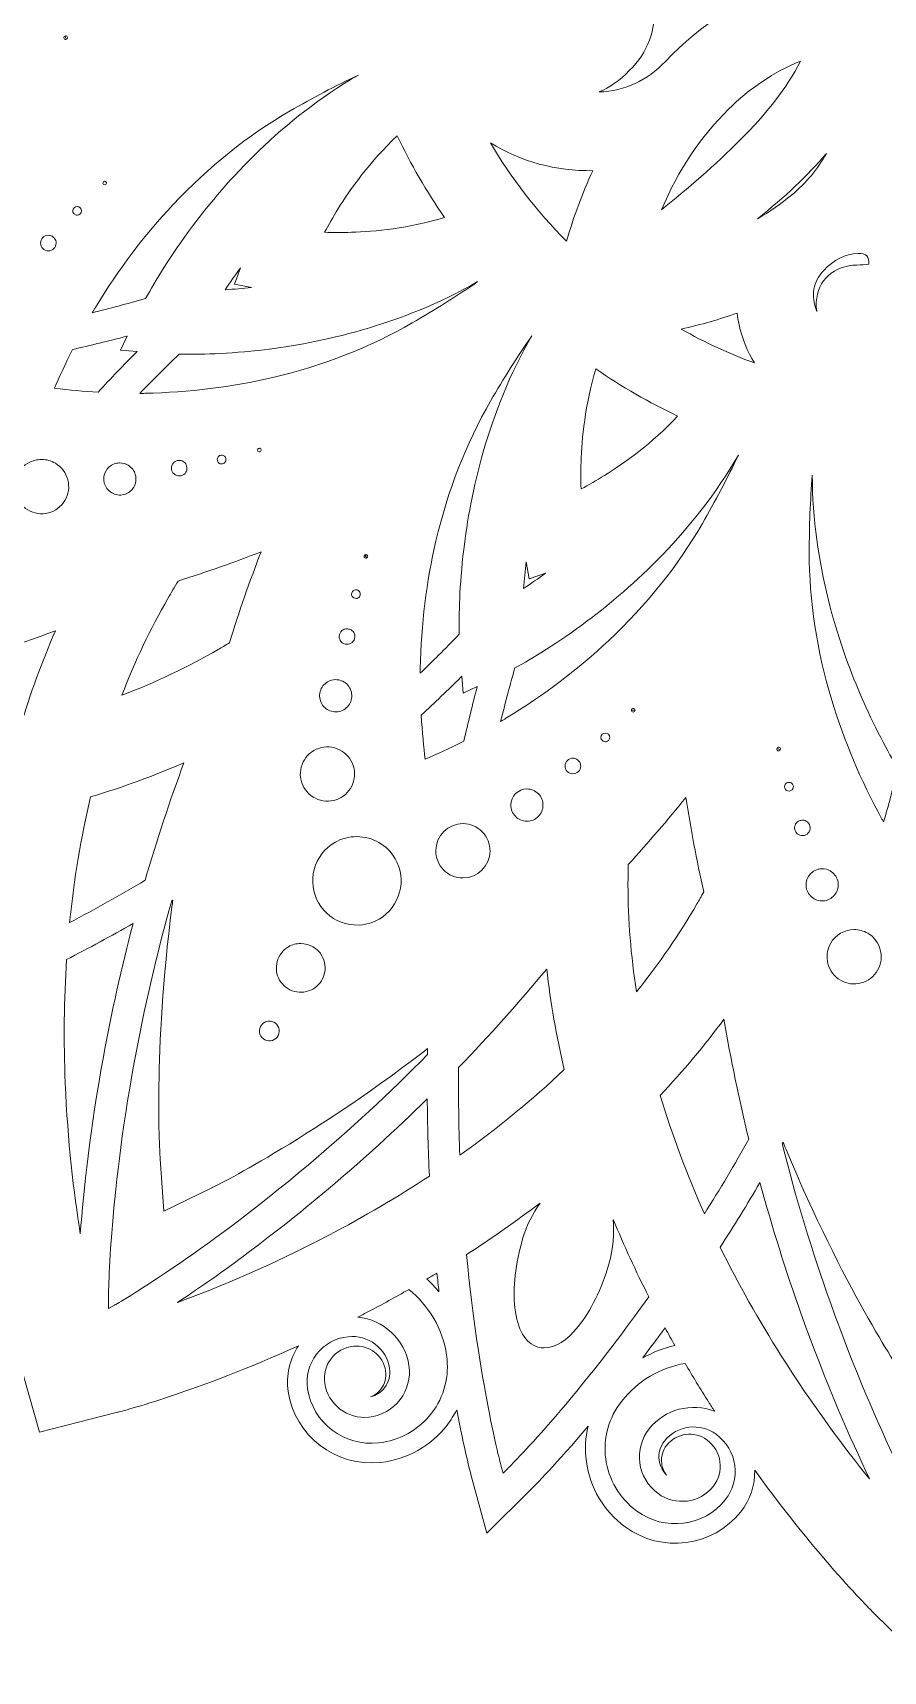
# Model space of a CAD drawing. Header units: millimetres. Extents: x -17 to 2094, y -143 to 314.
# Drawn here: x 1261.2 to 1369.5, y -141.3 to 67.2 of the extents above; entities that cross this region are included whole.
import ezdxf

# ---------------------------------------------------------------- set-up
doc = ezdxf.new("R2010")
doc.units = ezdxf.units.MM
doc.header["$MEASUREMENT"] = 0
doc.layers.add('Layer 6', color=7, linetype='Continuous')

msp = doc.modelspace()

# ---------------------------------------------------------------- linework, layer by layer
at = {"layer": 'Layer 6', "lineweight": 0}
for points, knots in [([(1596.07, 93.78), (1596.07, 93.78), (1596.07, 93.78), (1596.07, 93.78), (1595.72, 94.14), (1588.73, 101.25), (1577.12, 109.56), (1579.29, 109.32), (1581.43, 109.93), (1583.16, 111.3), (1587.62, 114.82), (1588.48, 121.42), (1585.07, 126.01), (1583.03, 128.75), (1580.07, 130.51), (1576.74, 130.95), (1575.59, 131.1), (1574.45, 131.09), (1573.34, 130.92), (1577.51, 134.5), (1579.83, 136.8), (1580, 136.97), (1580, 136.97), (1585.47, 142.45), (1585.47, 142.45), (1585.47, 142.45), (1578.02, 144.49), (1578.02, 144.49), (1577.77, 144.56), (1574.21, 145.53), (1568.15, 146.65), (1569.48, 147.07), (1570.74, 147.73), (1571.88, 148.6), (1574.54, 150.65), (1576.22, 153.65), (1576.62, 157.05), (1577.27, 162.73), (1573.23, 168.02), (1567.61, 168.83), (1565.56, 169.13), (1563.52, 168.67), (1561.83, 167.54), (1567.58, 180.31), (1570.02, 189.74), (1570.14, 190.22), (1570.14, 190.22), (1572.68, 200.18), (1572.68, 200.18), (1572.68, 200.18), (1562.79, 202.96), (1562.79, 202.96), (1562.3, 203.09), (1552.74, 205.75), (1538.6, 207.14), (1540.57, 208.02), (1542.09, 209.61), (1542.9, 211.64), (1545, 216.91), (1542.44, 223.06), (1537.19, 225.33), (1534.06, 226.68), (1530.62, 226.73), (1527.51, 225.44), (1526.36, 224.97), (1525.3, 224.33), (1524.36, 223.55), (1526.28, 228.95), (1527.17, 232.24), (1527.24, 232.48), (1527.24, 232.48), (1529.24, 239.96), (1529.24, 239.96), (1529.24, 239.96), (1521.77, 238.01), (1521.77, 238.01), (1521.52, 237.94), (1518.1, 237.04), (1512.51, 235.07), (1513.32, 236.03), (1513.98, 237.11), (1514.48, 238.3), (1515.76, 241.41), (1515.72, 244.84), (1514.36, 247.98), (1512.09, 253.23), (1505.95, 255.79), (1500.67, 253.68), (1498.71, 252.9), (1497.16, 251.46), (1496.26, 249.58), (1494.86, 263.59), (1492.24, 273.03), (1492.1, 273.52), (1492.1, 273.52), (1489.32, 283.41), (1489.32, 283.41), (1489.32, 283.41), (1479.37, 280.87), (1479.37, 280.87), (1478.88, 280.75), (1469.34, 278.28), (1456.47, 272.46), (1457.67, 274.18), (1458.17, 276.28), (1457.86, 278.4), (1457.05, 284.02), (1451.76, 288.06), (1446.08, 287.4), (1442.68, 287.01), (1439.69, 285.33), (1437.64, 282.66), (1436.85, 281.64), (1436.24, 280.52), (1435.82, 279.34), (1434.76, 285.17), (1433.85, 288.57), (1433.79, 288.82), (1433.79, 288.82), (1431.78, 296.29), (1431.78, 296.29), (1431.78, 296.29), (1426.28, 290.86), (1426.28, 290.86), (1426.28, 290.86), (1426.26, 290.83), (1426.26, 290.83), (1425.55, 290.12), (1423.22, 287.74), (1419.89, 283.87), (1420.05, 284.98), (1420.07, 286.13), (1419.92, 287.28), (1419.47, 290.61), (1417.72, 293.57), (1414.98, 295.6), (1410.38, 299.02), (1403.78, 298.16), (1400.27, 293.7), (1398.95, 292.03), (1398.33, 289.99), (1398.5, 287.9), (1390.26, 299.38), (1383.24, 306.28), (1382.88, 306.63), (1382.88, 306.63), (1375.52, 313.81), (1375.52, 313.81), (1375.52, 313.81), (1368.17, 306.63), (1368.17, 306.63), (1367.81, 306.28), (1360.82, 299.41), (1352.61, 287.99), (1352.76, 290.04), (1352.14, 292.05), (1350.84, 293.7), (1347.32, 298.16), (1340.72, 299.02), (1336.13, 295.6), (1333.39, 293.57), (1331.63, 290.61), (1331.19, 287.28), (1331.03, 286.04), (1331.05, 284.81), (1331.25, 283.61), (1327.38, 288.17), (1324.87, 290.7), (1324.69, 290.88), (1324.69, 290.88), (1319.21, 296.35), (1319.21, 296.35), (1319.21, 296.35), (1317.17, 288.9), (1317.17, 288.9), (1317.11, 288.66), (1316.2, 285.34), (1315.13, 279.66), (1314.73, 280.63), (1314.19, 281.56), (1313.54, 282.42), (1311.49, 285.08), (1308.49, 286.76), (1305.09, 287.15), (1299.41, 287.81), (1294.12, 283.77), (1293.31, 278.15), (1293.01, 276.06), (1293.49, 273.99), (1294.66, 272.27), (1281.77, 278.1), (1272.21, 280.58), (1271.73, 280.7), (1271.73, 280.7), (1261.77, 283.24), (1261.77, 283.24), (1261.77, 283.24), (1258.99, 273.35), (1258.99, 273.35), (1258.85, 272.87), (1256.24, 263.44), (1254.84, 249.48), (1253.93, 251.28), (1252.41, 252.67), (1250.5, 253.44), (1245.23, 255.54), (1239.08, 252.98), (1236.81, 247.73), (1235.46, 244.6), (1235.41, 241.16), (1236.7, 238.05), (1237.13, 236.99), (1237.71, 236.01), (1238.41, 235.14), (1232.83, 237.13), (1229.43, 238.05), (1229.18, 238.11), (1229.18, 238.11), (1221.7, 240.12), (1221.7, 240.12), (1221.7, 240.12), (1223.66, 232.64), (1223.66, 232.64), (1223.72, 232.39), (1224.62, 229), (1226.57, 223.45), (1225.74, 224.08), (1224.83, 224.61), (1223.84, 225.01), (1220.73, 226.3), (1217.3, 226.25), (1214.16, 224.9), (1208.91, 222.63), (1206.35, 216.48), (1208.46, 211.21), (1209.23, 209.27), (1210.65, 207.73), (1212.49, 206.83), (1198.42, 205.44), (1188.91, 202.8), (1188.43, 202.66), (1188.43, 202.66), (1178.54, 199.89), (1178.54, 199.89), (1178.54, 199.89), (1181.08, 189.93), (1181.08, 189.93), (1181.2, 189.44), (1183.65, 179.98), (1189.42, 167.18), (1187.75, 168.26), (1185.76, 168.69), (1183.74, 168.4), (1178.12, 167.58), (1174.08, 162.3), (1174.74, 156.61), (1175.13, 153.22), (1176.81, 150.22), (1179.48, 148.17), (1180.28, 147.55), (1181.15, 147.05), (1182.06, 146.65), (1176.39, 145.61), (1173.09, 144.73), (1172.85, 144.66), (1172.85, 144.66), (1165.37, 142.66), (1165.37, 142.66), (1165.37, 142.66), (1170.8, 137.16), (1170.8, 137.16), (1170.98, 136.98), (1173.55, 134.4), (1178.18, 130.44), (1177.09, 130.59), (1175.98, 130.6), (1174.86, 130.45), (1171.53, 130.01), (1168.57, 128.26), (1166.54, 125.51), (1163.12, 120.92), (1163.98, 114.32), (1168.44, 110.8), (1170.05, 109.54), (1172, 108.92), (1174, 109.02), (1162.55, 100.8), (1155.66, 93.8), (1155.31, 93.44), (1155.31, 93.44), (1148.14, 86.08), (1148.14, 86.08), (1148.14, 86.08), (1155.31, 78.73), (1155.31, 78.73), (1155.66, 78.37), (1162.55, 71.37), (1173.98, 63.16), (1171.98, 63.26), (1170.04, 62.64), (1168.44, 61.38), (1163.98, 57.86), (1163.12, 51.26), (1166.54, 46.67), (1168.57, 43.92), (1171.53, 42.17), (1174.86, 41.73), (1175.75, 41.61), (1176.64, 41.59), (1177.51, 41.67), (1173.3, 38.07), (1170.96, 35.75), (1170.79, 35.57), (1170.79, 35.57), (1165.31, 30.09), (1165.31, 30.09), (1165.31, 30.09), (1172.76, 28.05), (1172.76, 28.05), (1173.02, 27.98), (1176.68, 26.98), (1182.91, 25.84), (1181.78, 25.42), (1180.71, 24.83), (1179.72, 24.07), (1177.06, 22.02), (1175.38, 19.03), (1174.99, 15.63), (1174.33, 9.95), (1178.37, 4.66), (1183.99, 3.85), (1185.97, 3.56), (1187.92, 3.97), (1189.58, 5.01), (1183.81, -7.79), (1181.37, -17.23), (1181.25, -17.71), (1181.25, -17.71), (1178.71, -27.67), (1178.71, -27.67), (1178.71, -27.67), (1188.6, -30.45), (1188.6, -30.45), (1189.09, -30.59), (1198.6, -33.22), (1212.67, -34.62), (1210.86, -35.53), (1209.47, -37.05), (1208.7, -38.96), (1206.6, -44.24), (1209.16, -50.38), (1214.41, -52.65), (1217.54, -54.01), (1220.98, -54.05), (1224.09, -52.77), (1224.84, -52.46), (1225.54, -52.08), (1226.2, -51.64), (1224.43, -56.67), (1223.61, -59.71), (1223.55, -59.94), (1223.55, -59.94), (1221.55, -67.42), (1221.55, -67.42), (1221.55, -67.42), (1229.02, -65.47), (1229.02, -65.47), (1229.29, -65.4), (1233.09, -64.39), (1239.28, -62.17), (1238.39, -63.18), (1237.66, -64.34), (1237.13, -65.62), (1235.84, -68.73), (1235.89, -72.17), (1237.24, -75.3), (1239.51, -80.55), (1245.66, -83.11), (1250.93, -81.01), (1252.76, -80.28), (1254.23, -78.97), (1255.15, -77.29), (1256.55, -91.18), (1259.15, -100.53), (1259.28, -101.01), (1259.28, -101.01), (1262.06, -110.9), (1262.06, -110.9), (1262.06, -110.9), (1272.02, -108.36), (1272.02, -108.36), (1272.51, -108.24), (1282.12, -105.75), (1295.06, -99.88), (1293.91, -101.59), (1293.44, -103.64), (1293.74, -105.72), (1294.55, -111.34), (1299.84, -115.38), (1305.52, -114.73), (1308.92, -114.33), (1311.92, -112.65), (1313.97, -109.99), (1314.44, -109.37), (1314.85, -108.71), (1315.19, -108.03), (1316.16, -113.1), (1316.94, -116.05), (1317, -116.28), (1317, -116.28), (1319.01, -123.75), (1319.01, -123.75), (1319.01, -123.75), (1324.5, -118.32), (1324.5, -118.32), (1324.5, -118.32), (1324.6, -118.23), (1324.6, -118.23), (1325.08, -117.74), (1327.86, -114.93), (1331.92, -110.12), (1331.57, -111.57), (1331.48, -113.08), (1331.69, -114.6), (1332.13, -117.93), (1333.88, -120.89), (1336.63, -122.93), (1341.22, -126.34), (1347.82, -125.48), (1351.34, -121.02), (1352.55, -119.49), (1353.16, -117.63), (1353.13, -115.73), (1361.26, -127.01), (1368.16, -133.78), (1368.51, -134.13), (1368.51, -134.13), (1375.86, -141.3), (1375.86, -141.3), (1375.86, -141.3), (1383.22, -134.13), (1383.22, -134.13), (1383.58, -133.77), (1390.69, -126.78), (1399, -115.17), (1398.82, -117.27), (1399.44, -119.34), (1400.76, -121.02), (1404.28, -125.48), (1410.88, -126.34), (1415.47, -122.93), (1418.22, -120.89), (1419.97, -117.93), (1420.41, -114.6), (1420.52, -113.79), (1420.55, -112.99), (1420.49, -112.2), (1423.81, -116.05), (1425.93, -118.17), (1426.1, -118.34), (1426.1, -118.34), (1431.57, -123.81), (1431.57, -123.81), (1431.57, -123.81), (1433.62, -116.36), (1433.62, -116.36), (1433.69, -116.09), (1434.76, -112.15), (1435.96, -105.48), (1436.37, -107.01), (1437.08, -108.45), (1438.07, -109.74), (1440.12, -112.4), (1443.11, -114.08), (1446.51, -114.48), (1452.19, -115.13), (1457.48, -111.1), (1458.29, -105.47), (1458.57, -103.53), (1458.18, -101.61), (1457.18, -99.97), (1469.86, -105.66), (1479.18, -108.07), (1479.66, -108.19), (1479.66, -108.19), (1489.62, -110.73), (1489.62, -110.73), (1489.62, -110.73), (1492.4, -100.84), (1492.4, -100.84), (1492.53, -100.35), (1495.21, -90.7), (1496.6, -76.46), (1497.48, -78.42), (1499.07, -79.95), (1501.1, -80.76), (1506.38, -82.86), (1512.52, -80.31), (1514.79, -75.05), (1516.15, -71.92), (1516.19, -68.48), (1514.91, -65.37), (1514.56, -64.54), (1514.13, -63.76), (1513.62, -63.04), (1518.46, -64.72), (1521.38, -65.51), (1521.61, -65.57), (1521.61, -65.57), (1529.09, -67.58), (1529.09, -67.58), (1529.09, -67.58), (1527.13, -60.1), (1527.13, -60.1), (1527.06, -59.84), (1526.04, -55.96), (1523.78, -49.67), (1524.9, -50.8), (1526.25, -51.71), (1527.76, -52.34), (1530.87, -53.62), (1534.31, -53.58), (1537.44, -52.22), (1542.69, -49.95), (1545.25, -43.81), (1543.15, -38.53), (1542.41, -36.68), (1541.08, -35.19), (1539.36, -34.28), (1553.19, -32.87), (1562.48, -30.29), (1562.96, -30.16), (1562.96, -30.16), (1572.85, -27.38), (1572.85, -27.38), (1572.85, -27.38), (1570.31, -17.42), (1570.31, -17.42), (1570.18, -16.93), (1567.68, -7.24), (1561.75, 5.79), (1563.51, 4.5), (1565.67, 3.96), (1567.86, 4.28), (1573.48, 5.09), (1577.52, 10.38), (1576.87, 16.06), (1576.47, 19.46), (1574.79, 22.45), (1572.13, 24.5), (1571.31, 25.13), (1570.44, 25.64), (1569.52, 26.04), (1574.7, 27.01), (1577.71, 27.81), (1577.94, 27.88), (1577.94, 27.88), (1585.42, 29.88), (1585.42, 29.88), (1585.42, 29.88), (1579.99, 35.38), (1579.99, 35.38), (1579.8, 35.57), (1577.08, 38.31), (1572.16, 42.49), (1573.64, 42.11), (1575.19, 42.02), (1576.74, 42.22), (1580.07, 42.67), (1583.03, 44.42), (1585.07, 47.16), (1588.48, 51.76), (1587.62, 58.36), (1583.16, 61.87), (1581.56, 63.13), (1579.62, 63.75), (1577.63, 63.66), (1588.93, 71.8), (1595.73, 78.71), (1596.07, 79.07), (1596.07, 79.07), (1603.25, 86.42), (1603.25, 86.42), (1603.25, 86.42), (1596.07, 93.78), (1596.07, 93.78)], [0, 0, 0, 0, 1, 1, 1, 2, 2, 2, 3, 3, 3, 4, 4, 4, 5, 5, 5, 6, 6, 6, 7, 7, 7, 8, 8, 8, 9, 9, 9, 10, 10, 10, 11, 11, 11, 12, 12, 12, 13, 13, 13, 14, 14, 14, 15, 15, 15, 16, 16, 16, 17, 17, 17, 18, 18, 18, 19, 19, 19, 20, 20, 20, 21, 21, 21, 22, 22, 22, 23, 23, 23, 24, 24, 24, 25, 25, 25, 26, 26, 26, 27, 27, 27, 28, 28, 28, 29, 29, 29, 30, 30, 30, 31, 31, 31, 32, 32, 32, 33, 33, 33, 34, 34, 34, 35, 35, 35, 36, 36, 36, 37, 37, 37, 38, 38, 38, 39, 39, 39, 40, 40, 40, 41, 41, 41, 42, 42, 42, 43, 43, 43, 44, 44, 44, 45, 45, 45, 46, 46, 46, 47, 47, 47, 48, 48, 48, 49, 49, 49, 50, 50, 50, 51, 51, 51, 52, 52, 52, 53, 53, 53, 54, 54, 54, 55, 55, 55, 56, 56, 56, 57, 57, 57, 58, 58, 58, 59, 59, 59, 60, 60, 60, 61, 61, 61, 62, 62, 62, 63, 63, 63, 64, 64, 64, 65, 65, 65, 66, 66, 66, 67, 67, 67, 68, 68, 68, 69, 69, 69, 70, 70, 70, 71, 71, 71, 72, 72, 72, 73, 73, 73, 74, 74, 74, 75, 75, 75, 76, 76, 76, 77, 77, 77, 78, 78, 78, 79, 79, 79, 80, 80, 80, 81, 81, 81, 82, 82, 82, 83, 83, 83, 84, 84, 84, 85, 85, 85, 86, 86, 86, 87, 87, 87, 88, 88, 88, 89, 89, 89, 90, 90, 90, 91, 91, 91, 92, 92, 92, 93, 93, 93, 94, 94, 94, 95, 95, 95, 96, 96, 96, 97, 97, 97, 98, 98, 98, 99, 99, 99, 100, 100, 100, 101, 101, 101, 102, 102, 102, 103, 103, 103, 104, 104, 104, 105, 105, 105, 106, 106, 106, 107, 107, 107, 108, 108, 108, 109, 109, 109, 110, 110, 110, 111, 111, 111, 112, 112, 112, 113, 113, 113, 114, 114, 114, 115, 115, 115, 116, 116, 116, 117, 117, 117, 118, 118, 118, 119, 119, 119, 120, 120, 120, 121, 121, 121, 122, 122, 122, 123, 123, 123, 124, 124, 124, 125, 125, 125, 126, 126, 126, 127, 127, 127, 128, 128, 128, 129, 129, 129, 130, 130, 130, 131, 131, 131, 132, 132, 132, 133, 133, 133, 134, 134, 134, 135, 135, 135, 136, 136, 136, 137, 137, 137, 138, 138, 138, 139, 139, 139, 140, 140, 140, 141, 141, 141, 142, 142, 142, 143, 143, 143, 144, 144, 144, 145, 145, 145, 146, 146, 146, 147, 147, 147, 148, 148, 148, 149, 149, 149, 150, 150, 150, 151, 151, 151, 152, 152, 152, 153, 153, 153, 154, 154, 154, 155, 155, 155, 156, 156, 156, 157, 157, 157, 158, 158, 158, 159, 159, 159, 160, 160, 160, 161, 161, 161, 162, 162, 162, 163, 163, 163, 164, 164, 164, 165, 165, 165, 166, 166, 166, 167, 167, 167, 168, 168, 168, 169, 169, 169, 170, 170, 170, 171, 171, 171, 172, 172, 172, 173, 173, 173, 174, 174, 174, 175, 175, 175, 176, 176, 176, 177, 177, 177, 178, 178, 178, 179, 179, 179, 180, 180, 180, 181, 181, 181, 182, 182, 182, 183, 183, 183, 184, 184, 184, 185, 185, 185, 186, 186, 186, 187, 187, 187, 188, 188, 188, 189, 189, 189, 190, 190, 190, 191, 191, 191, 192, 192, 192, 193, 193, 193, 194, 194, 194, 195, 195, 195, 195]), ([(1337.16, 62.35), (1339.53, 64.72), (1340.58, 67.53), (1340.3, 70.71), (1345.93, 71.04), (1351.08, 72.99), (1355.97, 76.64), (1356.47, 75.63), (1357.04, 74.68), (1357.7, 73.76), (1351.63, 71.73), (1346.27, 68.28), (1341.75, 63.51), (1339.45, 61.08), (1336.62, 59.78), (1333.32, 59.63), (1334.66, 60.21), (1335.94, 61.12), (1337.16, 62.35)], [0, 0, 0, 0, 1, 1, 1, 2, 2, 2, 3, 3, 3, 4, 4, 4, 5, 5, 5, 6, 6, 6, 6]), ([(1265.52, 66.34), (1265.47, 66.31), (1265.41, 66.3), (1265.34, 66.31), (1265.28, 66.33), (1265.23, 66.37), (1265.2, 66.42), (1265.17, 66.48), (1265.16, 66.54), (1265.18, 66.6), (1265.19, 66.66), (1265.24, 66.71), (1265.29, 66.74), (1265.29, 66.74), (1265.52, 66.34), (1265.52, 66.34)], [0, 0, 0, 0, 1, 1, 1, 2, 2, 2, 3, 3, 3, 4, 4, 4, 5, 5, 5, 5]), ([(1265.29, 66.75), (1265.29, 66.75), (1265.29, 66.75), (1265.29, 66.75), (1265.4, 66.81), (1265.55, 66.77), (1265.61, 66.66), (1265.64, 66.6), (1265.65, 66.54), (1265.63, 66.48), (1265.62, 66.42), (1265.58, 66.37), (1265.52, 66.34), (1265.52, 66.34), (1265.29, 66.75), (1265.29, 66.75)], [0, 0, 0, 0, 1, 1, 1, 2, 2, 2, 3, 3, 3, 4, 4, 4, 5, 5, 5, 5]), ([(1341.24, 44.64), (1343.44, 49.75), (1346.24, 53.95), (1349.79, 57.44), (1352.49, 60.11), (1355.56, 62.16), (1358.94, 63.57), (1355.58, 56.72), (1347.79, 49.98), (1341.24, 44.64)], [0, 0, 0, 0, 1, 1, 1, 2, 2, 2, 3, 3, 3, 3]), ([(1281.57, 42.57), (1278.73, 38.78), (1276.77, 35.52), (1275.59, 33.36), (1274.33, 33), (1273.19, 32.68), (1272.12, 32.4), (1271.04, 32.11), (1269.92, 31.83), (1268.79, 31.55), (1268.92, 31.78), (1269.06, 32), (1269.19, 32.22), (1269.19, 32.22), (1269.19, 32.22), (1269.19, 32.22), (1272.11, 37.02), (1275.44, 41.43), (1279.08, 45.3), (1283.59, 50.11), (1288.6, 54.12), (1293.97, 57.22), (1296.83, 58.87), (1299.75, 60.4), (1302.67, 61.79), (1292.9, 56.14), (1285.8, 48.22), (1281.57, 42.57)], [0, 0, 0, 0, 1, 1, 1, 2, 2, 2, 3, 3, 3, 4, 4, 4, 5, 5, 5, 6, 6, 6, 7, 7, 7, 8, 8, 8, 9, 9, 9, 9]), ([(1300.07, 44.73), (1301.62, 47.23), (1304.16, 50.81), (1307.62, 54.06), (1309.34, 50.45), (1311.36, 46.96), (1313.64, 43.66), (1309.09, 42.28), (1304.72, 41.87), (1301.78, 41.78), (1300.63, 41.74), (1299.49, 41.74), (1298.36, 41.78), (1298.89, 42.77), (1299.47, 43.76), (1300.07, 44.73)], [0, 0, 0, 0, 1, 1, 1, 2, 2, 2, 3, 3, 3, 4, 4, 4, 5, 5, 5, 5]), ([(1332.51, 49.62), (1331.18, 46.73), (1330.07, 43.77), (1329.16, 40.63), (1325.34, 44.51), (1322.15, 48.63), (1319.47, 53.16), (1323.41, 50.75), (1327.78, 49.57), (1332.51, 49.62)], [0, 0, 0, 0, 1, 1, 1, 2, 2, 2, 3, 3, 3, 3]), ([(1357.82, 46.52), (1356.47, 45.39), (1355.02, 44.38), (1353.46, 43.5), (1356.95, 46.24), (1359.87, 49), (1362.25, 51.82), (1361.17, 49.86), (1359.69, 48.09), (1357.82, 46.52)], [0, 0, 0, 0, 1, 1, 1, 2, 2, 2, 3, 3, 3, 3]), ([(1270.14, 48.03), (1270.14, 48.16), (1270.24, 48.27), (1270.37, 48.27), (1270.5, 48.27), (1270.61, 48.16), (1270.61, 48.03), (1270.61, 47.9), (1270.5, 47.8), (1270.37, 47.8), (1270.24, 47.8), (1270.14, 47.9), (1270.14, 48.03)], [0, 0, 0, 0, 1, 1, 1, 2, 2, 2, 3, 3, 3, 4, 4, 4, 4]), ([(1267.44, 44.5), (1267.44, 44.2), (1267.19, 43.95), (1266.88, 43.95), (1266.8, 43.95), (1266.72, 43.96), (1266.65, 43.99), (1266.57, 44.07), (1266.49, 44.15), (1266.4, 44.22), (1266.35, 44.31), (1266.32, 44.4), (1266.32, 44.5), (1266.32, 44.81), (1266.57, 45.06), (1266.88, 45.06), (1267.19, 45.06), (1267.44, 44.81), (1267.44, 44.5)], [0, 0, 0, 0, 1, 1, 1, 2, 2, 2, 3, 3, 3, 4, 4, 4, 5, 5, 5, 6, 6, 6, 6]), ([(1263.21, 41.4), (1263.38, 41.4), (1263.54, 41.36), (1263.69, 41.27), (1263.79, 41.17), (1263.9, 41.08), (1264.01, 40.99), (1264.13, 40.82), (1264.2, 40.62), (1264.2, 40.41), (1264.2, 39.86), (1263.75, 39.41), (1263.21, 39.41), (1262.66, 39.41), (1262.21, 39.86), (1262.21, 40.41), (1262.21, 40.96), (1262.66, 41.4), (1263.21, 41.4)], [0, 0, 0, 0, 1, 1, 1, 2, 2, 2, 3, 3, 3, 4, 4, 4, 5, 5, 5, 6, 6, 6, 6]), ([(1361.03, 31.71), (1360.24, 33.8), (1360.52, 35.44), (1361.9, 36.93), (1363.15, 38.28), (1364.62, 39.01), (1366.27, 39.1), (1366.77, 39.13), (1367.19, 39.01), (1367.41, 38.77), (1367.61, 38.54), (1367.7, 38.18), (1367.66, 37.74), (1367.17, 37.66), (1366.66, 37.62), (1366.14, 37.61), (1363.23, 37.58), (1361.1, 35.64), (1360.96, 32.91), (1360.93, 32.5), (1360.96, 32.09), (1361.03, 31.71)], [0, 0, 0, 0, 1, 1, 1, 2, 2, 2, 3, 3, 3, 4, 4, 4, 5, 5, 5, 6, 6, 6, 7, 7, 7, 7]), ([(1291.77, 23.31), (1286.59, 22.1), (1281.12, 21.42), (1275.5, 21.29), (1275.5, 21.29), (1275.5, 21.29), (1275.5, 21.29), (1275.29, 21.29), (1275.08, 21.28), (1274.86, 21.28), (1275.66, 22.12), (1276.45, 22.92), (1277.23, 23.7), (1277.23, 23.7), (1277.42, 23.89), (1277.42, 23.89), (1278.15, 24.62), (1278.95, 25.4), (1279.85, 26.27), (1282.29, 26.22), (1286.07, 26.29), (1290.66, 26.84), (1297.66, 27.68), (1308.07, 29.86), (1317.85, 35.5), (1315.19, 33.67), (1312.4, 31.91), (1309.53, 30.25), (1304.17, 27.15), (1298.19, 24.82), (1291.77, 23.31)], [0, 0, 0, 0, 1, 1, 1, 2, 2, 2, 3, 3, 3, 4, 4, 4, 5, 5, 5, 6, 6, 6, 7, 7, 7, 8, 8, 8, 9, 9, 9, 10, 10, 10, 10]), ([(1289.08, 34.77), (1287.95, 34.64), (1286.83, 34.54), (1285.71, 34.47), (1286.33, 35.4), (1286.98, 36.33), (1287.65, 37.24), (1287.65, 37.24), (1286.91, 35.17), (1286.91, 35.17), (1286.91, 35.17), (1289.08, 34.77), (1289.08, 34.77)], [0, 0, 0, 0, 1, 1, 1, 2, 2, 2, 3, 3, 3, 4, 4, 4, 4]), ([(1343.77, 29.46), (1346.31, 30.04), (1348.65, 30.71), (1350.88, 31.49), (1350.93, 31.04), (1351.01, 30.54), (1351.13, 30.02), (1351.51, 28.27), (1352.17, 26.63), (1353.09, 25.15), (1349.85, 26.34), (1346.73, 27.78), (1343.77, 29.46)], [0, 0, 0, 0, 1, 1, 1, 2, 2, 2, 3, 3, 3, 4, 4, 4, 4]), ([(1266.27, 26.87), (1268.59, 27.39), (1270.9, 27.95), (1273.14, 28.55), (1273.17, 28.56), (1273.21, 28.57), (1273.24, 28.58), (1273.24, 28.58), (1272.4, 26.79), (1272.4, 26.79), (1272.4, 26.79), (1274.51, 26.61), (1274.51, 26.61), (1274.51, 26.61), (1274.42, 26.52), (1274.42, 26.52), (1272.8, 24.91), (1271.16, 23.19), (1269.53, 21.43), (1267.75, 21.54), (1265.89, 21.71), (1263.98, 21.93), (1264.56, 23.27), (1265.35, 25.01), (1266.27, 26.87)], [0, 0, 0, 0, 1, 1, 1, 2, 2, 2, 3, 3, 3, 4, 4, 4, 5, 5, 5, 6, 6, 6, 7, 7, 7, 8, 8, 8, 8]), ([(1310.53, -13.74), (1310.66, -8.12), (1311.34, -2.65), (1312.55, 2.53), (1314.06, 8.95), (1316.39, 14.93), (1319.49, 20.29), (1321.15, 23.16), (1322.91, 25.95), (1324.75, 28.62), (1319.1, 18.83), (1316.92, 8.42), (1316.08, 1.41), (1315.53, -3.19), (1315.46, -6.94), (1315.51, -9.36), (1314.56, -10.33), (1313.71, -11.21), (1312.89, -12.02), (1312.12, -12.78), (1311.33, -13.56), (1310.52, -14.33), (1310.52, -14.13), (1310.53, -13.94), (1310.53, -13.74)], [0, 0, 0, 0, 1, 1, 1, 2, 2, 2, 3, 3, 3, 4, 4, 4, 5, 5, 5, 6, 6, 6, 7, 7, 7, 8, 8, 8, 8]), ([(1331.02, 12.54), (1331.11, 15.48), (1331.52, 19.85), (1332.9, 24.41), (1336.2, 22.13), (1339.7, 20.11), (1343.31, 18.38), (1340.05, 14.92), (1336.48, 12.38), (1333.98, 10.83), (1333, 10.23), (1332.01, 9.65), (1331.02, 9.12), (1330.98, 10.25), (1330.98, 11.39), (1331.02, 12.54)], [0, 0, 0, 0, 1, 1, 1, 2, 2, 2, 3, 3, 3, 4, 4, 4, 5, 5, 5, 5]), ([(1263.21, 6.08), (1262.31, 5.85), (1261.39, 5.98), (1260.59, 6.45), (1259.8, 6.91), (1259.23, 7.66), (1259, 8.56), (1258.77, 9.45), (1258.9, 10.38), (1259.37, 11.18), (1259.83, 11.97), (1260.58, 12.53), (1261.48, 12.76), (1261.77, 12.84), (1262.06, 12.88), (1262.35, 12.88), (1262.96, 12.88), (1263.56, 12.71), (1264.1, 12.4), (1264.89, 11.93), (1265.45, 11.18), (1265.68, 10.29), (1265.92, 9.39), (1265.79, 8.46), (1265.32, 7.67), (1264.85, 6.88), (1264.1, 6.31), (1263.21, 6.08)], [0, 0, 0, 0, 1, 1, 1, 2, 2, 2, 3, 3, 3, 4, 4, 4, 5, 5, 5, 6, 6, 6, 7, 7, 7, 8, 8, 8, 9, 9, 9, 9]), ([(1279, 12.28), (1279.14, 12.5), (1279.35, 12.67), (1279.61, 12.73), (1279.7, 12.75), (1279.78, 12.76), (1279.87, 12.76), (1280.04, 12.76), (1280.21, 12.72), (1280.37, 12.63), (1280.54, 12.52), (1280.69, 12.36), (1280.77, 12.17), (1280.79, 12.03), (1280.82, 11.89), (1280.85, 11.75), (1280.85, 11.58), (1280.81, 11.41), (1280.72, 11.27), (1280.58, 11.04), (1280.37, 10.88), (1280.11, 10.81), (1279.85, 10.74), (1279.59, 10.78), (1279.36, 10.91), (1279.13, 11.05), (1278.97, 11.26), (1278.9, 11.52), (1278.83, 11.78), (1278.87, 12.05), (1279, 12.28)], [0, 0, 0, 0, 1, 1, 1, 2, 2, 2, 3, 3, 3, 4, 4, 4, 5, 5, 5, 6, 6, 6, 7, 7, 7, 8, 8, 8, 9, 9, 9, 10, 10, 10, 10]), ([(1284.7, 12.92), (1284.71, 13), (1284.73, 13.07), (1284.77, 13.14), (1284.85, 13.27), (1284.97, 13.36), (1285.11, 13.4), (1285.26, 13.44), (1285.41, 13.42), (1285.54, 13.34), (1285.67, 13.26), (1285.75, 13.15), (1285.79, 13), (1285.83, 12.85), (1285.81, 12.71), (1285.73, 12.58), (1285.66, 12.45), (1285.54, 12.36), (1285.39, 12.32), (1285.25, 12.28), (1285.1, 12.3), (1284.97, 12.38), (1284.88, 12.43), (1284.81, 12.5), (1284.77, 12.59), (1284.75, 12.7), (1284.73, 12.81), (1284.7, 12.92)], [0, 0, 0, 0, 1, 1, 1, 2, 2, 2, 3, 3, 3, 4, 4, 4, 5, 5, 5, 6, 6, 6, 7, 7, 7, 8, 8, 8, 9, 9, 9, 9]), ([(1289.87, 14.2), (1289.91, 14.27), (1289.99, 14.31), (1290.07, 14.31), (1290.11, 14.31), (1290.15, 14.3), (1290.19, 14.28), (1290.24, 14.25), (1290.28, 14.2), (1290.3, 14.14), (1290.31, 14.08), (1290.3, 14.01), (1290.27, 13.96), (1290.24, 13.91), (1290.19, 13.87), (1290.13, 13.85), (1290.07, 13.84), (1290, 13.84), (1289.95, 13.88), (1289.84, 13.94), (1289.8, 14.09), (1289.87, 14.2)], [0, 0, 0, 0, 1, 1, 1, 2, 2, 2, 3, 3, 3, 4, 4, 4, 5, 5, 5, 6, 6, 6, 7, 7, 7, 7]), ([(1334.54, -10.17), (1330.66, -13.8), (1326.26, -17.13), (1321.46, -20.05), (1321.24, -20.19), (1321.01, -20.32), (1320.78, -20.46), (1321.09, -19.2), (1321.41, -17.95), (1321.74, -16.73), (1321.99, -15.79), (1322.27, -14.81), (1322.6, -13.65), (1324.76, -12.47), (1328.03, -10.5), (1331.81, -7.67), (1337.46, -3.44), (1345.38, 3.66), (1351.04, 13.43), (1349.65, 10.51), (1348.11, 7.59), (1346.46, 4.73), (1343.36, -0.64), (1339.35, -5.65), (1334.54, -10.17)], [0, 0, 0, 0, 1, 1, 1, 2, 2, 2, 3, 3, 3, 4, 4, 4, 5, 5, 5, 6, 6, 6, 7, 7, 7, 8, 8, 8, 8]), ([(1274.08, 9.35), (1273.8, 8.88), (1273.36, 8.54), (1272.82, 8.41), (1272.29, 8.27), (1271.74, 8.35), (1271.27, 8.62), (1270.3, 9.2), (1269.97, 10.45), (1270.55, 11.43), (1270.55, 11.43), (1270.55, 11.43), (1270.55, 11.43), (1270.82, 11.9), (1271.27, 12.23), (1271.8, 12.37), (1271.97, 12.41), (1272.14, 12.43), (1272.31, 12.43), (1272.67, 12.43), (1273.04, 12.34), (1273.35, 12.15), (1273.82, 11.88), (1274.16, 11.43), (1274.29, 10.9), (1274.43, 10.37), (1274.35, 9.82), (1274.08, 9.35)], [0, 0, 0, 0, 1, 1, 1, 2, 2, 2, 3, 3, 3, 4, 4, 4, 5, 5, 5, 6, 6, 6, 7, 7, 7, 8, 8, 8, 9, 9, 9, 9]), ([(1362.93, -17.77), (1361.03, -11.46), (1360.06, -5.12), (1360.06, 1.08), (1360.06, 4.37), (1360.19, 7.66), (1360.45, 10.88), (1360.46, -0.4), (1363.77, -10.49), (1366.54, -16.98), (1368.33, -21.15), (1370.12, -24.4), (1371.35, -26.46), (1371.02, -27.78), (1370.71, -28.98), (1370.41, -30.11), (1370.13, -31.14), (1369.83, -32.2), (1369.53, -33.25), (1369.46, -33.13), (1369.39, -33), (1369.32, -32.88), (1366.62, -27.95), (1364.47, -22.86), (1362.93, -17.77)], [0, 0, 0, 0, 1, 1, 1, 2, 2, 2, 3, 3, 3, 4, 4, 4, 5, 5, 5, 6, 6, 6, 7, 7, 7, 8, 8, 8, 8]), ([(1272.57, -17.13), (1274.24, -12.78), (1276.21, -8.64), (1278.43, -4.8), (1278.84, -4.09), (1279.28, -3.35), (1279.74, -2.59), (1283.36, -1.44), (1286.9, -0.19), (1290.29, 1.13), (1288.84, -2.61), (1287.48, -6.5), (1286.25, -10.46), (1285.72, -10.77), (1285.25, -11.05), (1284.81, -11.31), (1281, -13.51), (1276.89, -15.46), (1272.57, -17.13)], [0, 0, 0, 0, 1, 1, 1, 2, 2, 2, 3, 3, 3, 4, 4, 4, 5, 5, 5, 6, 6, 6, 6]), ([(1303.51, 0.74), (1303.51, 0.74), (1303.74, 0.33), (1303.74, 0.33), (1303.74, 0.33), (1303.74, 0.33), (1303.74, 0.33), (1303.63, 0.27), (1303.48, 0.31), (1303.42, 0.42), (1303.39, 0.47), (1303.38, 0.54), (1303.4, 0.6), (1303.4, 0.6), (1303.4, 0.6), (1303.4, 0.6), (1303.41, 0.66), (1303.45, 0.71), (1303.51, 0.74)], [0, 0, 0, 0, 1, 1, 1, 2, 2, 2, 3, 3, 3, 4, 4, 4, 5, 5, 5, 6, 6, 6, 6]), ([(1303.55, 0.76), (1303.59, 0.77), (1303.64, 0.78), (1303.68, 0.76), (1303.74, 0.75), (1303.8, 0.71), (1303.83, 0.65), (1303.86, 0.6), (1303.87, 0.53), (1303.85, 0.48), (1303.84, 0.42), (1303.8, 0.37), (1303.76, 0.34), (1303.76, 0.34), (1303.55, 0.76), (1303.55, 0.76)], [0, 0, 0, 0, 1, 1, 1, 2, 2, 2, 3, 3, 3, 4, 4, 4, 5, 5, 5, 5]), ([(1326.49, -1.59), (1325.57, -2.26), (1324.64, -2.91), (1323.71, -3.54), (1323.79, -2.41), (1323.89, -1.29), (1324.01, -0.16), (1324.01, -0.16), (1324.41, -2.33), (1324.41, -2.33), (1324.41, -2.33), (1326.49, -1.59), (1326.49, -1.59)], [0, 0, 0, 0, 1, 1, 1, 2, 2, 2, 3, 3, 3, 4, 4, 4, 4]), ([(1301.83, -4.13), (1301.86, -3.98), (1301.95, -3.86), (1302.08, -3.79), (1302.21, -3.71), (1302.36, -3.69), (1302.51, -3.73), (1302.65, -3.77), (1302.77, -3.86), (1302.85, -3.99), (1302.92, -4.12), (1302.94, -4.27), (1302.9, -4.41), (1302.86, -4.56), (1302.77, -4.68), (1302.64, -4.75), (1302.57, -4.79), (1302.5, -4.82), (1302.42, -4.82), (1302.31, -4.8), (1302.2, -4.77), (1302.09, -4.75), (1302, -4.71), (1301.93, -4.63), (1301.88, -4.55), (1301.81, -4.42), (1301.79, -4.27), (1301.83, -4.13)], [0, 0, 0, 0, 1, 1, 1, 2, 2, 2, 3, 3, 3, 4, 4, 4, 5, 5, 5, 6, 6, 6, 7, 7, 7, 8, 8, 8, 9, 9, 9, 9]), ([(1259.65, -21.13), (1254.27, -22.41), (1248.58, -23.34), (1242.72, -23.9), (1244.46, -20.6), (1246.29, -17.33), (1248.19, -14.14), (1253.6, -12.59), (1258.95, -10.84), (1264.11, -8.92), (1262.4, -12.82), (1260.9, -16.91), (1259.65, -21.13)], [0, 0, 0, 0, 1, 1, 1, 2, 2, 2, 3, 3, 3, 4, 4, 4, 4]), ([(1302.09, -9.15), (1302.22, -9.38), (1302.26, -9.65), (1302.19, -9.91), (1302.12, -10.17), (1301.96, -10.38), (1301.73, -10.51), (1301.5, -10.64), (1301.23, -10.68), (1300.97, -10.61), (1300.71, -10.54), (1300.5, -10.38), (1300.37, -10.15), (1300.24, -9.92), (1300.2, -9.65), (1300.27, -9.39), (1300.34, -9.14), (1300.5, -8.92), (1300.73, -8.79), (1300.88, -8.71), (1301.05, -8.66), (1301.22, -8.66), (1301.36, -8.69), (1301.49, -8.72), (1301.63, -8.75), (1301.83, -8.83), (1301.99, -8.97), (1302.09, -9.15)], [0, 0, 0, 0, 1, 1, 1, 2, 2, 2, 3, 3, 3, 4, 4, 4, 5, 5, 5, 6, 6, 6, 7, 7, 7, 8, 8, 8, 9, 9, 9, 9]), ([(1300.31, -15.21), (1300.84, -15.35), (1301.28, -15.69), (1301.56, -16.17), (1301.83, -16.64), (1301.9, -17.19), (1301.76, -17.72), (1301.62, -18.25), (1301.28, -18.69), (1300.81, -18.96), (1300.33, -19.24), (1299.78, -19.31), (1299.25, -19.17), (1298.72, -19.03), (1298.28, -18.69), (1298.01, -18.21), (1297.74, -17.74), (1297.66, -17.19), (1297.81, -16.66), (1297.95, -16.13), (1298.29, -15.69), (1298.76, -15.42), (1299.07, -15.24), (1299.43, -15.14), (1299.78, -15.14), (1299.96, -15.14), (1300.14, -15.17), (1300.31, -15.21)], [0, 0, 0, 0, 1, 1, 1, 2, 2, 2, 3, 3, 3, 4, 4, 4, 5, 5, 5, 6, 6, 6, 7, 7, 7, 8, 8, 8, 9, 9, 9, 9]), ([(1315.7, -14.84), (1315.7, -14.84), (1315.85, -14.69), (1315.85, -14.69), (1315.85, -14.69), (1316.03, -16.85), (1316.03, -16.85), (1316.03, -16.85), (1317.81, -16), (1317.81, -16), (1317.2, -18.27), (1316.63, -20.62), (1316.1, -22.98), (1314.25, -23.9), (1312.51, -24.68), (1311.17, -25.26), (1311, -23.76), (1310.8, -21.79), (1310.67, -19.66), (1312.39, -18.07), (1314.09, -16.45), (1315.7, -14.84)], [0, 0, 0, 0, 1, 1, 1, 2, 2, 2, 3, 3, 3, 4, 4, 4, 5, 5, 5, 6, 6, 6, 7, 7, 7, 7]), ([(1337.42, -19.02), (1337.42, -18.96), (1337.45, -18.9), (1337.49, -18.85), (1337.54, -18.81), (1337.6, -18.79), (1337.66, -18.79), (1337.72, -18.79), (1337.79, -18.81), (1337.83, -18.86), (1337.87, -18.9), (1337.89, -18.96), (1337.89, -19.02), (1337.89, -19.02), (1337.42, -19.02), (1337.42, -19.02)], [0, 0, 0, 0, 1, 1, 1, 2, 2, 2, 3, 3, 3, 4, 4, 4, 5, 5, 5, 5]), ([(1337.89, -19.02), (1337.89, -19.09), (1337.87, -19.15), (1337.82, -19.19), (1337.78, -19.23), (1337.72, -19.26), (1337.66, -19.26), (1337.66, -19.26), (1337.66, -19.26), (1337.66, -19.26), (1337.53, -19.26), (1337.42, -19.15), (1337.42, -19.02), (1337.42, -19.02), (1337.89, -19.02), (1337.89, -19.02)], [0, 0, 0, 0, 1, 1, 1, 2, 2, 2, 3, 3, 3, 4, 4, 4, 5, 5, 5, 5]), ([(1334.66, -22.49), (1334.65, -22.64), (1334.6, -22.78), (1334.49, -22.88), (1334.38, -22.99), (1334.24, -23.04), (1334.09, -23.04), (1333.99, -23.04), (1333.9, -23.01), (1333.81, -22.96), (1333.74, -22.87), (1333.66, -22.79), (1333.59, -22.71), (1333.56, -22.64), (1333.54, -22.56), (1333.54, -22.48), (1333.54, -22.48), (1333.54, -22.48), (1333.54, -22.48), (1333.54, -22.18), (1333.8, -21.93), (1334.1, -21.93), (1334.41, -21.93), (1334.66, -22.18), (1334.66, -22.49)], [0, 0, 0, 0, 1, 1, 1, 2, 2, 2, 3, 3, 3, 4, 4, 4, 5, 5, 5, 6, 6, 6, 7, 7, 7, 8, 8, 8, 8]), ([(1299.63, -23.82), (1300.52, -24.06), (1301.26, -24.63), (1301.72, -25.42), (1302.18, -26.22), (1302.31, -27.15), (1302.07, -28.04), (1301.83, -28.94), (1301.26, -29.68), (1300.46, -30.14), (1299.66, -30.6), (1298.73, -30.72), (1297.84, -30.48), (1296.95, -30.24), (1296.2, -29.67), (1295.74, -28.88), (1295.28, -28.08), (1295.16, -27.15), (1295.4, -26.26), (1295.64, -25.36), (1296.21, -24.62), (1297.01, -24.16), (1297.8, -23.7), (1298.73, -23.58), (1299.63, -23.82)], [0, 0, 0, 0, 1, 1, 1, 2, 2, 2, 3, 3, 3, 4, 4, 4, 5, 5, 5, 6, 6, 6, 7, 7, 7, 8, 8, 8, 8]), ([(1356.37, -24.09), (1356.31, -24.2), (1356.16, -24.24), (1356.05, -24.18), (1356, -24.15), (1355.96, -24.09), (1355.94, -24.04), (1355.93, -23.98), (1355.93, -23.91), (1355.97, -23.86), (1355.97, -23.86), (1356.37, -24.09), (1356.37, -24.09)], [0, 0, 0, 0, 1, 1, 1, 2, 2, 2, 3, 3, 3, 4, 4, 4, 4]), ([(1355.97, -23.86), (1356, -23.8), (1356.05, -23.76), (1356.11, -23.75), (1356.17, -23.73), (1356.23, -23.74), (1356.29, -23.77), (1356.4, -23.83), (1356.44, -23.98), (1356.37, -24.09), (1356.37, -24.09), (1355.97, -23.86), (1355.97, -23.86)], [0, 0, 0, 0, 1, 1, 1, 2, 2, 2, 3, 3, 3, 4, 4, 4, 4]), ([(1268.59, -30.06), (1272.67, -28.83), (1276.66, -27.38), (1280.47, -25.72), (1278.66, -30.57), (1277, -35.59), (1275.52, -40.67), (1272.38, -42.53), (1269.16, -44.34), (1265.91, -46.05), (1266.47, -40.54), (1267.37, -35.16), (1268.59, -30.06)], [0, 0, 0, 0, 1, 1, 1, 2, 2, 2, 3, 3, 3, 4, 4, 4, 4]), ([(1330.97, -26.13), (1330.97, -26.4), (1330.86, -26.65), (1330.67, -26.83), (1330.48, -27.02), (1330.23, -27.12), (1329.96, -27.12), (1329.7, -27.12), (1329.45, -27.01), (1329.26, -26.82), (1329.08, -26.63), (1328.98, -26.38), (1328.98, -26.12), (1328.98, -25.85), (1329.09, -25.6), (1329.28, -25.42), (1329.47, -25.23), (1329.71, -25.13), (1329.98, -25.13), (1330.19, -25.13), (1330.39, -25.2), (1330.56, -25.33), (1330.65, -25.44), (1330.74, -25.54), (1330.84, -25.64), (1330.93, -25.79), (1330.97, -25.96), (1330.97, -26.13)], [0, 0, 0, 0, 1, 1, 1, 2, 2, 2, 3, 3, 3, 4, 4, 4, 5, 5, 5, 6, 6, 6, 7, 7, 7, 8, 8, 8, 9, 9, 9, 9]), ([(1322.08, -31.08), (1322.09, -29.96), (1323.01, -29.05), (1324.12, -29.05), (1324.12, -29.05), (1324.14, -29.05), (1324.14, -29.05), (1324.69, -29.05), (1325.2, -29.27), (1325.59, -29.66), (1325.97, -30.05), (1326.18, -30.57), (1326.17, -31.12), (1326.17, -31.66), (1325.95, -32.17), (1325.56, -32.56), (1325.17, -32.94), (1324.67, -33.15), (1324.13, -33.15), (1324.13, -33.15), (1324.11, -33.15), (1324.11, -33.15), (1323.56, -33.14), (1323.05, -32.92), (1322.67, -32.53), (1322.28, -32.14), (1322.07, -31.63), (1322.08, -31.08)], [0, 0, 0, 0, 1, 1, 1, 2, 2, 2, 3, 3, 3, 4, 4, 4, 5, 5, 5, 6, 6, 6, 7, 7, 7, 8, 8, 8, 9, 9, 9, 9]), ([(1357.96, -29.04), (1357.92, -29.11), (1357.87, -29.17), (1357.81, -29.22), (1357.7, -29.25), (1357.59, -29.28), (1357.49, -29.32), (1357.38, -29.32), (1357.29, -29.3), (1357.2, -29.25), (1357.2, -29.25), (1357.2, -29.25), (1357.2, -29.25), (1357.07, -29.17), (1356.98, -29.06), (1356.94, -28.91), (1356.9, -28.76), (1356.92, -28.62), (1357, -28.49), (1357.1, -28.31), (1357.28, -28.21), (1357.48, -28.21), (1357.58, -28.21), (1357.67, -28.23), (1357.76, -28.28), (1357.89, -28.36), (1357.98, -28.47), (1358.02, -28.62), (1358.06, -28.77), (1358.04, -28.91), (1357.96, -29.04)], [0, 0, 0, 0, 1, 1, 1, 2, 2, 2, 3, 3, 3, 4, 4, 4, 5, 5, 5, 6, 6, 6, 7, 7, 7, 8, 8, 8, 9, 9, 9, 10, 10, 10, 10]), ([(1337.02, -38.67), (1339.6, -35.85), (1342.06, -32.98), (1344.36, -30.12), (1344.96, -34.07), (1345.73, -38.1), (1346.64, -42.13), (1346.31, -42.72), (1346.03, -43.21), (1345.77, -43.68), (1343.56, -47.49), (1340.98, -51.24), (1338.08, -54.84), (1337.35, -50.24), (1336.99, -45.67), (1336.99, -41.23), (1336.99, -40.45), (1337, -39.61), (1337.02, -38.67)], [0, 0, 0, 0, 1, 1, 1, 2, 2, 2, 3, 3, 3, 4, 4, 4, 5, 5, 5, 6, 6, 6, 6]), ([(1358.33, -33.5), (1358.41, -33.35), (1358.54, -33.23), (1358.69, -33.14), (1358.82, -33.1), (1358.96, -33.06), (1359.09, -33.01), (1359.3, -32.99), (1359.51, -33.03), (1359.69, -33.13), (1359.92, -33.26), (1360.08, -33.48), (1360.15, -33.74), (1360.22, -33.99), (1360.18, -34.26), (1360.05, -34.49), (1359.92, -34.72), (1359.7, -34.88), (1359.45, -34.95), (1359.19, -35.02), (1358.92, -34.99), (1358.69, -34.85), (1358.46, -34.72), (1358.3, -34.51), (1358.23, -34.25), (1358.23, -34.25), (1358.23, -34.25), (1358.23, -34.25), (1358.16, -33.99), (1358.2, -33.73), (1358.33, -33.5)], [0, 0, 0, 0, 1, 1, 1, 2, 2, 2, 3, 3, 3, 4, 4, 4, 5, 5, 5, 6, 6, 6, 7, 7, 7, 8, 8, 8, 9, 9, 9, 10, 10, 10, 10]), ([(1297.61, -43.55), (1296.86, -42.25), (1296.66, -40.74), (1297.05, -39.28), (1297.44, -37.83), (1298.37, -36.61), (1299.67, -35.86), (1300.52, -35.37), (1301.49, -35.11), (1302.47, -35.11), (1304.48, -35.11), (1306.36, -36.19), (1307.36, -37.92), (1308.91, -40.61), (1307.99, -44.06), (1305.3, -45.61), (1304, -46.37), (1302.48, -46.56), (1301.03, -46.17), (1299.57, -45.78), (1298.36, -44.85), (1297.61, -43.55)], [0, 0, 0, 0, 1, 1, 1, 2, 2, 2, 3, 3, 3, 4, 4, 4, 5, 5, 5, 6, 6, 6, 7, 7, 7, 7]), ([(1315.97, -33.46), (1315.97, -33.46), (1316, -33.46), (1316, -33.46), (1316.92, -33.47), (1317.79, -33.84), (1318.44, -34.5), (1319.08, -35.16), (1319.44, -36.03), (1319.43, -36.95), (1319.41, -38.83), (1317.86, -40.37), (1315.98, -40.37), (1315.98, -40.37), (1315.95, -40.37), (1315.95, -40.37), (1315.03, -40.36), (1314.16, -40), (1313.51, -39.34), (1312.87, -38.68), (1312.51, -37.81), (1312.52, -36.89), (1312.54, -35), (1314.09, -33.46), (1315.97, -33.46)], [0, 0, 0, 0, 1, 1, 1, 2, 2, 2, 3, 3, 3, 4, 4, 4, 5, 5, 5, 6, 6, 6, 7, 7, 7, 8, 8, 8, 8]), ([(1359.93, -40.22), (1359.93, -40.22), (1359.93, -40.22), (1359.93, -40.22), (1360.2, -39.75), (1360.65, -39.41), (1361.18, -39.27), (1361.35, -39.22), (1361.53, -39.2), (1361.71, -39.2), (1362.07, -39.2), (1362.42, -39.29), (1362.73, -39.47), (1363.2, -39.74), (1363.54, -40.19), (1363.68, -40.72), (1363.82, -41.24), (1363.75, -41.8), (1363.48, -42.27), (1363.21, -42.74), (1362.76, -43.08), (1362.24, -43.22), (1361.71, -43.36), (1361.15, -43.29), (1360.68, -43.02), (1360.21, -42.75), (1359.87, -42.3), (1359.73, -41.78), (1359.59, -41.25), (1359.66, -40.69), (1359.93, -40.22)], [0, 0, 0, 0, 1, 1, 1, 2, 2, 2, 3, 3, 3, 4, 4, 4, 5, 5, 5, 6, 6, 6, 7, 7, 7, 8, 8, 8, 9, 9, 9, 10, 10, 10, 10]), ([(1271.61, -94.74), (1271.61, -94.74), (1270.85, -95.17), (1270.85, -95.17), (1270.85, -95.17), (1270.85, -94.28), (1270.85, -94.28), (1270.85, -93.77), (1270.88, -81.69), (1274.13, -63.86), (1275.39, -56.96), (1277, -50.04), (1278.91, -43.28), (1278.96, -43.25), (1279.01, -43.22), (1279.05, -43.2), (1279.01, -43.49), (1278.98, -43.77), (1278.94, -44.05), (1276.54, -62.66), (1277.4, -75.55), (1277.44, -76.09), (1277.44, -76.09), (1277.91, -82.78), (1277.91, -82.78), (1277.91, -82.78), (1283.93, -79.84), (1283.93, -79.84), (1284.42, -79.6), (1295.99, -73.92), (1310.93, -62.52), (1311.11, -62.37), (1311.3, -62.23), (1311.49, -62.09), (1311.48, -62.33), (1311.48, -62.58), (1311.47, -62.83), (1306.66, -67.73), (1301.56, -72.45), (1296.31, -76.86), (1282.48, -88.51), (1272.05, -94.49), (1271.61, -94.74)], [0, 0, 0, 0, 1, 1, 1, 2, 2, 2, 3, 3, 3, 4, 4, 4, 5, 5, 5, 6, 6, 6, 7, 7, 7, 8, 8, 8, 9, 9, 9, 10, 10, 10, 11, 11, 11, 12, 12, 12, 13, 13, 13, 14, 14, 14, 14]), ([(1267.27, -85.64), (1266.44, -80.44), (1265.66, -73.89), (1265.36, -66.46), (1265.14, -61.14), (1265.19, -55.86), (1265.53, -50.75), (1268.37, -49.28), (1271.21, -47.75), (1274, -46.16), (1272.52, -51.77), (1271.25, -57.47), (1270.21, -63.14), (1268.53, -72.38), (1267.69, -80.09), (1267.27, -85.64)], [0, 0, 0, 0, 1, 1, 1, 2, 2, 2, 3, 3, 3, 4, 4, 4, 5, 5, 5, 5]), ([(1362.79, -48.67), (1363.4, -47.6), (1364.55, -46.94), (1365.78, -46.94), (1366.39, -46.94), (1366.98, -47.1), (1367.5, -47.4), (1368.3, -47.86), (1368.87, -48.61), (1369.11, -49.5), (1369.35, -50.39), (1369.23, -51.32), (1368.77, -52.12), (1368.31, -52.92), (1367.56, -53.49), (1366.67, -53.73), (1365.78, -53.97), (1364.85, -53.85), (1364.05, -53.39), (1363.25, -52.93), (1362.68, -52.18), (1362.44, -51.29), (1362.2, -50.4), (1362.33, -49.47), (1362.79, -48.67)], [0, 0, 0, 0, 1, 1, 1, 2, 2, 2, 3, 3, 3, 4, 4, 4, 5, 5, 5, 6, 6, 6, 7, 7, 7, 8, 8, 8, 8]), ([(1292.34, -51.01), (1292.55, -50.21), (1293.06, -49.54), (1293.78, -49.12), (1294.25, -48.85), (1294.78, -48.71), (1295.33, -48.71), (1296.43, -48.71), (1297.47, -49.3), (1298.02, -50.26), (1298.43, -50.98), (1298.54, -51.81), (1298.33, -52.61), (1298.11, -53.42), (1297.6, -54.08), (1296.88, -54.5), (1296.17, -54.91), (1295.33, -55.02), (1294.53, -54.81), (1293.73, -54.59), (1293.06, -54.08), (1292.65, -53.36), (1292.23, -52.65), (1292.12, -51.81), (1292.34, -51.01)], [0, 0, 0, 0, 1, 1, 1, 2, 2, 2, 3, 3, 3, 4, 4, 4, 5, 5, 5, 6, 6, 6, 7, 7, 7, 8, 8, 8, 8]), ([(1315.58, -75.65), (1315.44, -71.93), (1315.39, -68.18), (1315.43, -64.48), (1319.36, -60.42), (1323.13, -56.21), (1326.64, -51.96), (1327.12, -56.2), (1327.87, -60.49), (1328.88, -64.76), (1324.85, -68.58), (1320.38, -72.24), (1315.58, -75.65)], [0, 0, 0, 0, 1, 1, 1, 2, 2, 2, 3, 3, 3, 4, 4, 4, 4]), ([(1346.72, -83.1), (1344.47, -78.08), (1342.58, -73.02), (1341.09, -68.03), (1344.02, -64.92), (1346.75, -61.67), (1349.21, -58.34), (1350.06, -63.39), (1351.12, -68.52), (1352.37, -73.61), (1350.58, -76.8), (1348.68, -79.98), (1346.72, -83.1)], [0, 0, 0, 0, 1, 1, 1, 2, 2, 2, 3, 3, 3, 4, 4, 4, 4]), ([(1290.12, -59.52), (1290.12, -59.52), (1290.12, -59.52), (1290.12, -59.52), (1290.21, -59.2), (1290.42, -58.93), (1290.71, -58.76), (1290.9, -58.65), (1291.12, -58.59), (1291.34, -58.59), (1291.45, -58.59), (1291.56, -58.6), (1291.66, -58.63), (1291.99, -58.72), (1292.26, -58.93), (1292.43, -59.22), (1292.6, -59.51), (1292.64, -59.85), (1292.55, -60.17), (1292.46, -60.5), (1292.26, -60.77), (1291.97, -60.94), (1291.68, -61.1), (1291.34, -61.15), (1291.01, -61.06), (1290.69, -60.97), (1290.42, -60.77), (1290.25, -60.48), (1290.08, -60.19), (1290.04, -59.85), (1290.12, -59.52)], [0, 0, 0, 0, 1, 1, 1, 2, 2, 2, 3, 3, 3, 4, 4, 4, 5, 5, 5, 6, 6, 6, 7, 7, 7, 8, 8, 8, 9, 9, 9, 10, 10, 10, 10]), ([(1298.88, -79.91), (1303.18, -76.29), (1307.39, -72.46), (1311.44, -68.49), (1311.46, -71.75), (1311.55, -75.04), (1311.71, -78.3), (1307.67, -80.96), (1303.37, -83.49), (1298.9, -85.83), (1291.5, -89.7), (1284.73, -92.51), (1279.65, -94.39), (1284.24, -91.35), (1291.03, -86.52), (1298.88, -79.91)], [0, 0, 0, 0, 1, 1, 1, 2, 2, 2, 3, 3, 3, 4, 4, 4, 5, 5, 5, 5]), ([(1375.61, -123.28), (1375.61, -123.28), (1375.2, -122.58), (1375.2, -122.58), (1375.2, -122.58), (1375.16, -122.51), (1375.16, -122.51), (1374.91, -122.07), (1368.9, -111.61), (1362.8, -94.53), (1360.42, -87.88), (1358.34, -81.03), (1356.61, -74.17), (1356.65, -74.11), (1356.68, -74.04), (1356.72, -73.97), (1356.85, -74.29), (1356.98, -74.61), (1357.11, -74.92), (1364.34, -92.25), (1371.53, -102.97), (1371.83, -103.41), (1371.83, -103.41), (1375.58, -108.97), (1375.58, -108.97), (1375.58, -108.97), (1379.33, -103.41), (1379.33, -103.41), (1379.63, -102.97), (1386.82, -92.23), (1394.05, -74.92), (1394.13, -74.71), (1394.22, -74.51), (1394.3, -74.3), (1394.41, -74.5), (1394.52, -74.7), (1394.63, -74.9), (1392.91, -81.57), (1390.85, -88.23), (1388.51, -94.7), (1382.36, -111.68), (1376.3, -122.09), (1376.05, -122.53), (1376.05, -122.53), (1375.61, -123.28), (1375.61, -123.28)], [0, 0, 0, 0, 1, 1, 1, 2, 2, 2, 3, 3, 3, 4, 4, 4, 5, 5, 5, 6, 6, 6, 7, 7, 7, 8, 8, 8, 9, 9, 9, 10, 10, 10, 11, 11, 11, 12, 12, 12, 13, 13, 13, 14, 14, 14, 15, 15, 15, 15]), ([(1356.5, -101.17), (1356.5, -101.17), (1356.5, -101.17), (1356.5, -101.17), (1353.62, -96.63), (1351, -91.98), (1348.73, -87.36), (1350.47, -84.66), (1352.17, -81.9), (1353.79, -79.13), (1355.32, -84.77), (1357.09, -90.39), (1359.04, -95.87), (1362.2, -104.71), (1365.33, -111.81), (1367.74, -116.82), (1364.43, -112.74), (1360.48, -107.45), (1356.5, -101.17)], [0, 0, 0, 0, 1, 1, 1, 2, 2, 2, 3, 3, 3, 4, 4, 4, 5, 5, 5, 6, 6, 6, 6]), ([(1321.7, -115.49), (1321.7, -115.49), (1321.08, -116.11), (1321.08, -116.11), (1321.08, -116.11), (1320.85, -115.24), (1320.85, -115.24), (1320.73, -114.81), (1317.99, -104.49), (1316.44, -88.29), (1319.68, -86.2), (1322.8, -84), (1325.79, -81.73), (1324.88, -83.05), (1324.08, -84.57), (1323.58, -86.28), (1322.66, -89.43), (1322.3, -92.55), (1322.59, -95.08), (1322.89, -97.82), (1323.93, -99.59), (1325.52, -100.05), (1325.78, -100.13), (1326.06, -100.17), (1326.33, -100.17), (1327.71, -100.17), (1329.22, -99.22), (1330.66, -97.44), (1332.26, -95.46), (1333.64, -92.64), (1334.56, -89.49), (1335.13, -87.54), (1335.24, -85.6), (1335.11, -83.82), (1336.48, -87.11), (1337.99, -90.4), (1339.64, -93.67), (1329.86, -107.4), (1322.03, -115.16), (1321.7, -115.49)], [0, 0, 0, 0, 1, 1, 1, 2, 2, 2, 3, 3, 3, 4, 4, 4, 5, 5, 5, 6, 6, 6, 7, 7, 7, 8, 8, 8, 9, 9, 9, 10, 10, 10, 11, 11, 11, 12, 12, 12, 13, 13, 13, 13]), ([(1311.39, -91.4), (1311.82, -91.15), (1312.24, -90.9), (1312.67, -90.64), (1312.75, -91.45), (1312.84, -92.24), (1312.93, -93.02), (1312.46, -92.45), (1311.94, -91.91), (1311.39, -91.4)], [0, 0, 0, 0, 1, 1, 1, 2, 2, 2, 3, 3, 3, 3]), ([(1311.99, -108.47), (1310.36, -110.59), (1307.96, -111.94), (1305.24, -112.25), (1300.88, -112.76), (1296.83, -109.67), (1296.2, -105.36), (1295.97, -103.79), (1296.38, -102.23), (1297.34, -100.98), (1298.31, -99.72), (1299.74, -98.92), (1301.35, -98.74), (1303.91, -98.44), (1306.28, -100.25), (1306.64, -102.76), (1306.77, -103.65), (1306.54, -104.53), (1306.01, -105.23), (1305.56, -105.81), (1304.94, -106.21), (1304.23, -106.4), (1304.74, -106.2), (1305.19, -105.86), (1305.53, -105.42), (1306.04, -104.75), (1306.25, -103.92), (1306.13, -103.09), (1305.85, -101.13), (1304.01, -99.72), (1302.03, -99.95), (1300.89, -100.08), (1299.88, -100.64), (1299.19, -101.54), (1298.51, -102.43), (1298.22, -103.54), (1298.38, -104.66), (1298.78, -107.35), (1301.3, -109.28), (1304.02, -108.97), (1305.61, -108.78), (1307.02, -108), (1307.98, -106.75), (1308.93, -105.51), (1309.33, -103.97), (1309.11, -102.41), (1308.62, -99.08), (1305.85, -96.57), (1302.6, -96.25), (1303.06, -96.01), (1303.52, -95.78), (1303.98, -95.53), (1305.71, -94.63), (1307.42, -93.69), (1309.11, -92.73), (1311.62, -94.78), (1313.41, -97.71), (1313.9, -101.1), (1314.28, -103.75), (1313.61, -106.37), (1311.99, -108.47)], [0, 0, 0, 0, 1, 1, 1, 2, 2, 2, 3, 3, 3, 4, 4, 4, 5, 5, 5, 6, 6, 6, 7, 7, 7, 8, 8, 8, 9, 9, 9, 10, 10, 10, 11, 11, 11, 12, 12, 12, 13, 13, 13, 14, 14, 14, 15, 15, 15, 16, 16, 16, 17, 17, 17, 18, 18, 18, 19, 19, 19, 20, 20, 20, 20]), ([(1341.71, -97.61), (1342.12, -98.36), (1342.53, -99.11), (1342.95, -99.86), (1341.51, -100.2), (1340.14, -100.73), (1338.87, -101.44), (1339.79, -100.22), (1340.74, -98.95), (1341.71, -97.61)], [0, 0, 0, 0, 1, 1, 1, 2, 2, 2, 3, 3, 3, 3]), ([(1338.49, -114.79), (1338.7, -116.35), (1339.52, -117.74), (1340.81, -118.69), (1343, -120.32), (1346.16, -119.91), (1347.84, -117.78), (1348.55, -116.89), (1348.85, -115.79), (1348.7, -114.67), (1348.55, -113.55), (1347.96, -112.56), (1347.04, -111.87), (1345.44, -110.69), (1343.15, -110.99), (1341.92, -112.54), (1341.4, -113.21), (1341.17, -114.03), (1341.28, -114.86), (1341.35, -115.42), (1341.57, -115.93), (1341.91, -116.36), (1341.39, -115.85), (1341.06, -115.19), (1340.96, -114.46), (1340.84, -113.58), (1341.08, -112.71), (1341.64, -112.01), (1343.21, -110.01), (1346.17, -109.63), (1348.23, -111.16), (1349.54, -112.14), (1350.38, -113.54), (1350.59, -115.12), (1350.8, -116.68), (1350.37, -118.23), (1349.38, -119.48), (1346.69, -122.89), (1341.63, -123.54), (1338.11, -120.93), (1335.91, -119.29), (1334.51, -116.93), (1334.15, -114.27), (1333.81, -111.65), (1334.53, -109.04), (1336.19, -106.94), (1338.25, -104.32), (1341.15, -102.69), (1344.25, -102.13), (1345.22, -103.78), (1346.22, -105.42), (1347.24, -107.03), (1347.5, -107.44), (1347.75, -107.83), (1348, -108.22), (1345.1, -107.11), (1341.67, -107.94), (1339.69, -110.47), (1338.71, -111.7), (1338.29, -113.24), (1338.49, -114.79)], [0, 0, 0, 0, 1, 1, 1, 2, 2, 2, 3, 3, 3, 4, 4, 4, 5, 5, 5, 6, 6, 6, 7, 7, 7, 8, 8, 8, 9, 9, 9, 10, 10, 10, 11, 11, 11, 12, 12, 12, 13, 13, 13, 14, 14, 14, 15, 15, 15, 16, 16, 16, 17, 17, 17, 18, 18, 18, 19, 19, 19, 20, 20, 20, 20])]:
    msp.add_open_spline(points, degree=3, knots=knots, dxfattribs=at)

doc.saveas('drawing.dxf')
